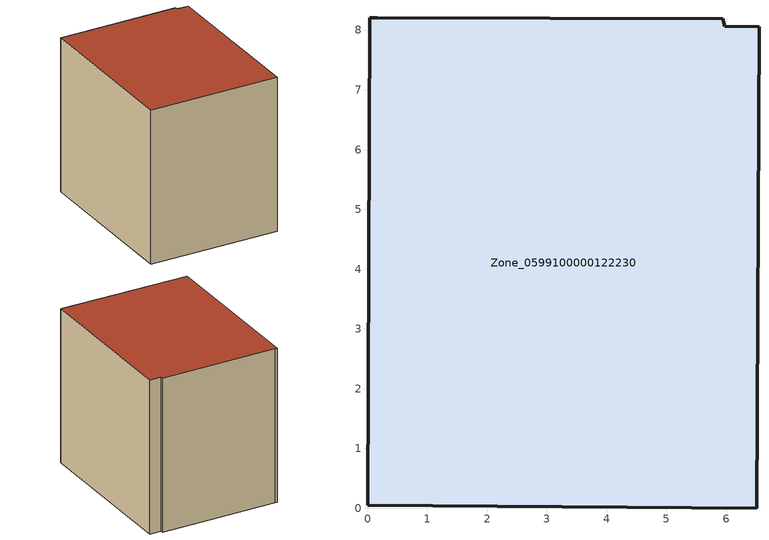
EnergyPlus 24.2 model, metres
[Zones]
Zone_0599100000122230
 floor ground (C_G): 0.04,8.21 0.16,8.2 5.94,8.19 5.98,8.07 6.55,8.05 6.51,0 0,0.05 z0
 wall outside (C_F): 0.16,8.2 0.04,8.21 0,0.05 6.51,0 6.55,8.05 5.98,8.07 5.94,8.19 0.16,8.2 z0:7.75
 roof outside (C_R): 5.94,8.19 0.16,8.2 0.04,8.21 0,0.05 6.51,0 6.55,8.05 5.98,8.07 z7.75
[BUILDING]
Pand.0599100000122230: North Axis=0; Terrain=City; Loads Convergence Tolerance Value=0.04; Temperature Convergence Tolerance Value=0.4; Solar Distribution=FullExterior; Maximum Number of Warmup Days=25; Minimum Number of Warmup Days=1
[Site:Location]
Rotterdam.The.Hague.AP_ZH_NLD Design_Conditions: Latitude=51.96; Longitude=4.45; Time Zone=1; Elevation=-4.5
[SITE:GROUNDTEMPERATURE:BUILDINGSURFACE]
18, 18, 18, 18, 18, 18, 18, 18, 18, 18, 18, 18
[MATERIAL] Thermal Absorptance=0.9; Solar Absorptance=0.7; Visible Absorptance=0.7
Name | Roughness | Thickness | Conductivity | Density | Specific Heat
G.TI.1946-1964 | MediumSmooth | 0.15 | 1 | 540 | 1210
F.TI.1946-1964 | Rough | 0.3 | 0.857143 | 1920 | 840
R.TI.1946-1964 | MediumRough | 0.2 | 0.277778 | 1500 | 1000
[CONSTRUCTION]
C_G: G.TI.1946-1964
C_F: F.TI.1946-1964
C_R: R.TI.1946-1964
[ZONE]
Zone_0599100000122230: Type=1; Multiplier=1; Ceiling Height=Autocalculate; Volume=Autocalculate; Floor Area=autocalculate; Part of Total Floor Area=Yes
[ZONEINFILTRATION:DESIGNFLOWRATE]
Infil_Zone_0599100000122230: Zone or ZoneList or Space or SpaceList=Zone_0599100000122230; Schedule=AlwaysOn; Design Flow Rate Calculation Method=Flow/Area; Flow Rate per Floor Area=0.003; Constant Term Coefficient=1; Temperature Term Coefficient=0; Velocity Term Coefficient=0; Velocity Squared Term Coefficient=0
[HVACTEMPLATE:ZONE:IDEALLOADSAIRSYSTEM]
Zone_0599100000122230: Maximum Heating Supply Air Temperature=50; Minimum Cooling Supply Air Temperature=13; Maximum Heating Supply Air Humidity Ratio=0.0156; Minimum Cooling Supply Air Humidity Ratio=0.0077; Heating Limit=NoLimit; Cooling Limit=NoLimit; Dehumidification Control Type=ConstantSensibleHeatRatio; Cooling Sensible Heat Ratio=0.7; Dehumidification Setpoint=60; Humidification Control Type=None; Humidification Setpoint=30; Outdoor Air Method=None; Outdoor Air Flow Rate per Person=0.00944; Outdoor Air Flow Rate per Zone Floor Area=0; Outdoor Air Flow Rate per Zone=0; Demand Controlled Ventilation Type=None; Outdoor Air Economizer Type=NoEconomizer; Heat Recovery Type=None; Sensible Heat Recovery Effectiveness=0.7; Latent Heat Recovery Effectiveness=0.65
[ZONECONTROL:THERMOSTAT]
ThermostatControl_Zone_0599100000122230: Zone or ZoneList=Zone_0599100000122230; Control Type Schedule=DualSetpointControlType; Control 1=Thermostat_Zone_0599100000122230; Temperature Difference Between Cutout And Setpoint=0
[THERMOSTATSETPOINT:DUALSETPOINT]
Thermostat_Zone_0599100000122230: Heating Setpoint Temperature Schedule=HeatingSetpoint_Zone_0599100000122230; Cooling Setpoint Temperature Schedule=CoolingSetpoint_Zone_0599100000122230
[SCHEDULE:COMPACT]
HeatingSetpoint_Zone_0599100000122230: Through: 12/31, For: AllDays, Until: 24:00, 21
CoolingSetpoint_Zone_0599100000122230: Through: 12/31, For: AllDays, Until: 24:00, 24
DualSetpointControlType: Through: 12/31, For: AllDays, Until: 24:00, 4
AlwaysOn: Through: 12/31, For: AllDays, Until: 24:00, 1
